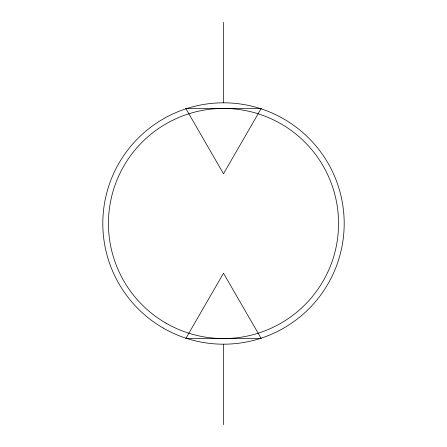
<?xml version="1.0" encoding="UTF-8"?>
<svg xmlns="http://www.w3.org/2000/svg" width="447" height="447" viewBox="0 0 447 447"><rect width="100%" height="100%" fill="white"/><g stroke="black" fill="none" stroke-linecap="round" stroke-linejoin="round"><path stroke-width="0.67" d="M223.5 22.35L223.5 102.81M223.5 344.19L223.5 424.65M261.216 108.442L223.5 173.766L185.784 108.442L261.216 108.442M223.5 273.234L185.784 338.558L261.216 338.558L223.5 273.234M163.155 328.02A120.69 120.69 0 0 0 344.19 223.5A120.69 120.69 0 0 0 163.155 118.98A120.69 120.69 0 0 0 163.155 328.02M165.971 323.142A115.058 115.058 0 0 0 338.558 223.5A115.058 115.058 0 0 0 165.971 123.858A115.058 115.058 0 0 0 165.971 323.142"/></g></svg>
